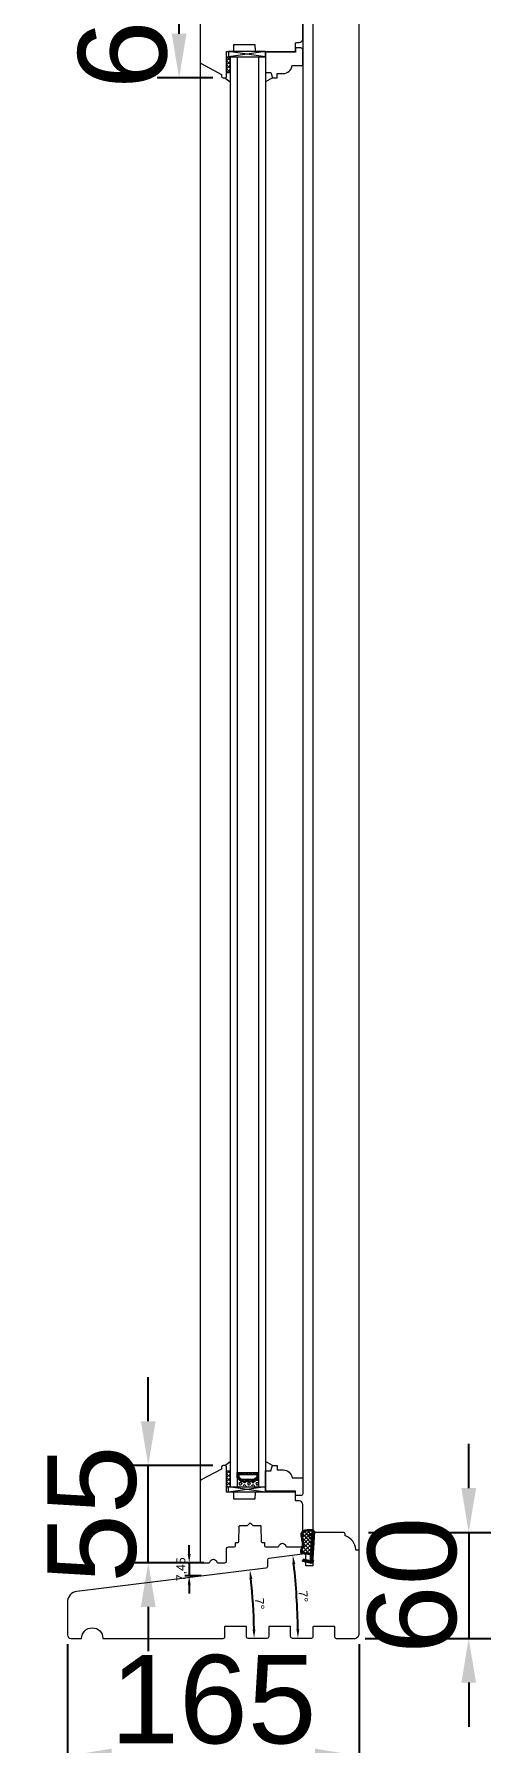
# Model space of a CAD drawing. Header units: millimetres. Extents: x 0 to 182016, y 11 to 3710.
# Drawn here: x 62101 to 62359, y 1253 to 2219 of the extents above; entities that cross this region are included whole.
import ezdxf

# ---------------------------------------------------------------- set-up
doc = ezdxf.new("R2010")
doc.units = ezdxf.units.MM
doc.layers.add('Matmenys', color=10, linetype='Continuous', lineweight=20)
doc.layers.add('Testinės profilio linijos', color=7, linetype='Continuous', lineweight=5)
doc.layers.add('Stiklo paketas', color=7, linetype='Continuous')
doc.styles.get("Standard").update_dxf_attribs({"font": 'arial.ttf'})
doc.dimstyles.new('2', dxfattribs={"dimscale": 2, "dimtxt": 2.5, "dimasz": 2.5, "dimexe": 1.25, "dimexo": 0.625, "dimtad": 1, "dimtxsty": 'Standard', "dimcen": 2.5, "dimadec": 0, "dimazin": 0, "dimtfac": 1, "dimtmove": 0, "dimatfit": 3, "dimfxl": 1, "dimarcsym": 0})
doc.dimstyles.new('Padidinti matmenys', dxfattribs={"dimscale": 10, "dimtxt": 5, "dimasz": 2.5, "dimexe": 1.25, "dimexo": 0.625, "dimtad": 1, "dimdec": 1, "dimtxsty": 'Standard', "dimcen": 2.5, "dimadec": 0, "dimazin": 0, "dimtfac": 1, "dimtdec": 1, "dimtmove": 0, "dimatfit": 3, "dimfxl": 1, "dimarcsym": 0})

# ---------------------------------------------------------------- blocks, each defined once
blk = doc.blocks.new('*D1085')
at = {"color": 0, "lineweight": -2, "transparency": 16777216}
for p, q in [((62346.35, 1397.16), (62346.35, 1422.16)), ((62289.73, 1372.16), (62358.85, 1372.16)), ((62346.35, 1372.16), (62346.35, 1312.16)), ((62287.73, 1312.16), (62358.85, 1312.16)), ((62346.35, 1287.16), (62346.35, 1262.16))]:
    blk.add_line(p, q, dxfattribs=at)
at = {"color": 0, "transparency": 16777216}
for points in [[(62342.19, 1397.16), (62350.52, 1397.16), (62346.35, 1372.16)], [(62342.19, 1287.16), (62350.52, 1287.16), (62346.35, 1312.16)]]:
    blk.add_solid(points, dxfattribs=at)
at = {"layer": 'Defpoints', "color": 0, "transparency": 16777216}
for p in [(62283.48, 1372.16), (62281.48, 1312.16), (62346.35, 1312.16)]:
    blk.add_point(p, dxfattribs=at)
at = {"color": 0, "lineweight": 5, "transparency": 16777216, "insert": (62314.57, 1342.16), "char_height": 50, "attachment_point": 5, "rotation": 90}
blk.add_mtext('60', dxfattribs=at)
blk = doc.blocks.new('*D1086')
at = {"color": 0, "lineweight": -2, "transparency": 16777216}
for p, q in [((62119.48, 1308.91), (62119.48, 1233.2)), ((62284.48, 1308.91), (62284.48, 1233.2)), ((62259.48, 1245.7), (62144.48, 1245.7))]:
    blk.add_line(p, q, dxfattribs=at)
at = {"color": 0, "transparency": 16777216}
for points in [[(62144.48, 1249.86), (62144.48, 1241.53), (62119.48, 1245.7)], [(62259.48, 1249.86), (62259.48, 1241.53), (62284.48, 1245.7)]]:
    blk.add_solid(points, dxfattribs=at)
at = {"layer": 'Defpoints', "color": 0, "transparency": 16777216}
for p in [(62119.48, 1315.16), (62284.48, 1315.16), (62119.48, 1245.7)]:
    blk.add_point(p, dxfattribs=at)
at = {"color": 0, "lineweight": 5, "transparency": 16777216, "insert": (62201.98, 1277.47), "char_height": 50, "attachment_point": 5}
blk.add_mtext('165', dxfattribs=at)
blk = doc.blocks.new('*D1087')
at = {"layer": 'Defpoints', "color": 0, "transparency": 16777216}
for p in [(62197.92, 1354.96), (62188.31, 1347.51), (62196.24, 1347.51)]:
    blk.add_point(p, dxfattribs=at)
at = {"layer": 'Matmenys', "color": 0, "lineweight": -2, "transparency": 16777216}
for p, q in [((62188.31, 1359.96), (62188.31, 1364.96)), ((62196.67, 1354.96), (62185.81, 1354.96)), ((62188.31, 1354.96), (62188.31, 1347.51)), ((62194.99, 1347.51), (62185.81, 1347.51)), ((62188.31, 1342.51), (62188.31, 1337.51))]:
    blk.add_line(p, q, dxfattribs=at)
at = {"layer": 'Matmenys', "color": 0, "transparency": 16777216}
for points in [[(62187.48, 1359.96), (62189.15, 1359.96), (62188.31, 1354.96)], [(62187.48, 1342.51), (62189.15, 1342.51), (62188.31, 1347.51)]]:
    blk.add_solid(points, dxfattribs=at)
at = {"layer": 'Matmenys', "color": 0, "lineweight": 5, "transparency": 16777216, "insert": (62184.07, 1351.24), "char_height": 5, "attachment_point": 5, "rotation": 90}
blk.add_mtext('7,45', dxfattribs=at)
blk = doc.blocks.new('*D1088')
at = {"layer": 'Defpoints', "color": 0, "transparency": 16777216}
for p in [(62196.24, 1347.51), (62231.61, 1351.85), (62224.73, 1325.19), (62221.48, 1312.36), (62232.48, 1312.36)]:
    blk.add_point(p, dxfattribs=at)
at = {"layer": 'Matmenys', "color": 0, "lineweight": -2, "transparency": 16777216}
blk.add_arc((61909.97, 1312.36), 315.03, 0.90939, 6.09061, dxfattribs=at)
at = {"layer": 'Matmenys', "color": 0, "transparency": 16777216}
for points in [[(62222.39, 1345.69), (62224.04, 1345.88), (62222.65, 1350.75)], [(62225.79, 1317.37), (62224.12, 1317.36), (62224.99, 1312.36)]]:
    blk.add_solid(points, dxfattribs=at)
at = {"layer": 'Matmenys', "color": 0, "lineweight": 5, "transparency": 16777216, "insert": (62228.15, 1331.82), "char_height": 5, "attachment_point": 5, "rotation": 273.5}
blk.add_mtext('7°', dxfattribs=at)
blk = doc.blocks.new('*D1089')
at = {"layer": 'Defpoints', "color": 0, "transparency": 16777216}
for p in [(62233.4, 1357.43), (62253.96, 1359.96), (62248.51, 1343.56), (62246.48, 1312.36), (62257.48, 1312.36)]:
    blk.add_point(p, dxfattribs=at)
at = {"layer": 'Matmenys', "color": 0, "lineweight": -2, "transparency": 16777216}
blk.add_arc((61866.32, 1312.36), 383.46, 0.7471, 6.2529, dxfattribs=at)
at = {"layer": 'Matmenys', "color": 0, "transparency": 16777216}
for points in [[(62246.67, 1354.03), (62248.33, 1354.22), (62246.92, 1359.09)], [(62250.58, 1317.37), (62248.92, 1317.36), (62249.78, 1312.36)]]:
    blk.add_solid(points, dxfattribs=at)
at = {"layer": 'Matmenys', "color": 0, "lineweight": 5, "transparency": 16777216, "insert": (62252.81, 1335.95), "char_height": 5, "attachment_point": 5, "rotation": 273.49212}
blk.add_mtext('7°', dxfattribs=at)
blk = doc.blocks.new('*D1911')
at = {"color": 0, "lineweight": -2, "transparency": 16777216}
for p, q in [((62165.14, 1434.96), (62165.14, 1459.96)), ((62201.74, 1409.96), (62152.64, 1409.96)), ((62165.14, 1354.96), (62165.14, 1409.96)), ((62189.23, 1354.96), (62152.64, 1354.96)), ((62165.14, 1329.96), (62165.14, 1304.96))]:
    blk.add_line(p, q, dxfattribs=at)
at = {"color": 0, "transparency": 16777216}
for points in [[(62160.98, 1434.96), (62169.31, 1434.96), (62165.14, 1409.96)], [(62160.98, 1329.96), (62169.31, 1329.96), (62165.14, 1354.96)]]:
    blk.add_solid(points, dxfattribs=at)
at = {"layer": 'Defpoints', "color": 0, "transparency": 16777216}
for p in [(62165.14, 1409.96), (62207.99, 1409.96), (62195.48, 1354.96)]:
    blk.add_point(p, dxfattribs=at)
at = {"color": 0, "lineweight": 5, "transparency": 16777216, "insert": (62133.47, 1382.46), "char_height": 50, "attachment_point": 5, "rotation": 90}
blk.add_mtext('55', dxfattribs=at)
blk = doc.blocks.new('*D1913')
at = {"color": 0, "lineweight": -2, "ltscale": 0.1, "transparency": 16777216}
for p, q in [((62201.73, 2259.67), (62170.11, 2259.67)), ((62182.61, 2219.67), (62182.61, 2234.67)), ((62201.74, 2194.67), (62170.11, 2194.67))]:
    blk.add_line(p, q, dxfattribs=at)
at = {"color": 0, "ltscale": 0.1, "transparency": 16777216}
for points in [[(62178.44, 2234.67), (62186.78, 2234.67), (62182.61, 2259.67)], [(62178.44, 2219.67), (62186.78, 2219.67), (62182.61, 2194.67)]]:
    blk.add_solid(points, dxfattribs=at)
at = {"layer": 'Defpoints', "color": 0, "ltscale": 0.1, "transparency": 16777216}
for p in [(62182.61, 2259.67), (62207.98, 2259.67), (62207.99, 2194.67)]:
    blk.add_point(p, dxfattribs=at)
at = {"color": 0, "ltscale": 0.1, "transparency": 16777216, "insert": (62150.83, 2227.17), "char_height": 50, "attachment_point": 5, "rotation": 90}
blk.add_mtext('65', dxfattribs=at)

msp = doc.modelspace()

# ---------------------------------------------------------------- hatches: boundary and pattern name
at = {"lineweight": 0, "ltscale": 0.5}
h = msp.add_hatch(dxfattribs=at)
h.set_pattern_fill('ANSI37', color=256, scale=0.5, style=0)
h.set_pattern_definition([(45, (62209.4847, 1310.8163), (-1.122532, 1.122532), []), (135, (62209.4847, 1310.8163), (-1.122532, -1.122532), [])])
h.paths.add_polyline_path([(62211.4846751, 2197.6690019), (62211.4846751, 2206.6690019), (62209.4846751, 2206.6690019), (62209.4846751, 2197.6690019)])
h = msp.add_hatch(dxfattribs=at)
h.set_pattern_fill('ANSI37', color=256, scale=0.5, style=0)
h.set_pattern_definition([(45, (62209.4847, 1804.9619), (-1.122532, 1.122532), []), (135, (62209.4847, 1804.9619), (-1.122532, -1.122532), [])])
h.paths.add_polyline_path([(62211.4846746, 1406.9617728), (62211.4846746, 1397.9617728), (62209.4846746, 1397.9617728), (62209.4846746, 1406.9617728)])
at = {"lineweight": 0}
h = msp.add_hatch(dxfattribs=at)
h.set_pattern_fill('JIS_WOOD', color=256, style=0)
h.set_pattern_definition([(315, (49308.0757, 20148.7329), (-0.5, -0.5), [])])
h.paths.add_polyline_path([(62225.4839656, 1400.9617728), (62217.4839656, 1400.9617728), (62215.4839656, 1402.9617728), (62215.4839656, 1405.9617728), (62227.5205482, 1405.9795063), (62227.4839656, 1402.9617728)])
h.paths.add_polyline_path([(62217.8981791, 1401.9617728), (62225.069752, 1401.9617728), (62226.4839656, 1403.3759864), (62226.4839656, 1404.9617728), (62216.4839656, 1404.9617728), (62216.4839656, 1403.3759864)], flags=16)
h = msp.add_hatch(dxfattribs=at)
h.set_pattern_fill('HEX', color=256, scale=0.25, style=0)
h.set_pattern_definition([(360, (49308.0757, 20148.7329), (-7e-16, -1.374815), [0.79375, -1.5875]), (240, (49308.0757, 20148.7329), (-1.190624716, 0.6874075), [0.79375, -1.5875]), (300, (49308.8694, 20148.7329), (-1.190624716, -0.6874075), [0.79375, -1.5875])])
h.paths.add_polyline_path([(62215.4839656, 1397.9617728), (62215.4839656, 1402.9617728), (62217.4839656, 1400.9617728), (62225.4839656, 1400.9617728), (62227.4839656, 1402.9617728), (62227.4846746, 1397.9617728)])
at = {"layer": 'Matmenys'}
h = msp.add_hatch(dxfattribs=at)
h.set_pattern_fill('ANSI37', color=252, scale=0.5, angle=-183.5893456117, style=0)
h.set_pattern_definition([(221.4106544, (-209935.516, 4937.1764), (1.0500540025, -1.190606082), []), (311.4106544, (-209935.516, 4937.1764), (1.190606082, 1.0500540025), [])])
edge = h.paths.add_edge_path()
edge.add_arc((62257.7902509, 1370.2250745), 0.1, -3.5893456117, 86.4106543883)
edge.add_line((62257.7965114, 1370.3248783), (62256.2488257, 1370.4219615))
edge.add_arc((62256.2644769, 1370.6714711), 0.25, 86.4106543883, 266.4106543883, ccw=False)
edge.add_line((62256.2801281, 1370.9209807), (62258.3268331, 1370.792595))
edge.add_arc((62258.3205726, 1370.6927912), 0.1, -3.589345619, 86.4106543883, ccw=False)
edge.add_line((62258.4203764, 1370.6865307), (62258.4960194, 1370.6817858))
edge.add_line((62258.4960194, 1370.6817858), (62258.6203338, 1372.6635867))
edge.add_spline(control_points=[(62258.6203338, 1372.6635867), (62258.6085315, 1372.7427452), (62258.5973559, 1372.8127368), (62258.575562, 1372.8964876), (62258.5661762, 1372.9200519), (62258.5534813, 1372.943935), (62258.5472321, 1372.9519946), (62258.5216432, 1372.9764824), (62258.4924062, 1372.9953753), (62258.3880865, 1373.0290786), (62258.3151542, 1373.0422005), (62258.0621712, 1373.0619027), (62257.8483371, 1373.0514044), (62257.4058586, 1373.0320762), (62257.1865298, 1373.0276009), (62256.7666389, 1373.0265247), (62256.5635527, 1373.0295567), (62255.9733454, 1373.0422671), (62255.6052953, 1373.0554435), (62254.8521139, 1373.0551818), (62254.475364, 1373.0366855), (62253.8822595, 1372.9334992), (62253.6546886, 1372.8736051), (62253.2575874, 1372.7205695), (62253.0857997, 1372.6378201), (62252.744632, 1372.4338199), (62252.5784293, 1372.3137051), (62252.2872696, 1372.04626), (62252.1636896, 1371.8985864), (62252.0039708, 1371.6174018), (62251.9564169, 1371.4821056), (62251.8968119, 1371.1808067), (62251.8861086, 1371.0172067), (62251.8998525, 1370.4326099), (62251.9946067, 1369.9686944), (62252.166349, 1369.0761982), (62252.2500436, 1368.649118), (62252.4612299, 1367.5707694), (62252.594964, 1366.9127188), (62252.71989, 1365.9196169), (62252.7503838, 1365.6160157), (62252.7747193, 1364.9939721), (62252.7671785, 1364.6780681), (62252.6822942, 1364.1288598), (62252.6209555, 1363.8927764), (62252.4484952, 1363.492125), (62252.3536467, 1363.3334925), (62252.1693784, 1363.0348337), (62252.0795209, 1362.8933765), (62251.9234378, 1362.5915936), (62251.8534676, 1362.4265409), (62251.7337364, 1362.0614191), (62251.6907339, 1361.860469), (62251.6668352, 1361.5210524), (62251.680041, 1361.3790669), (62251.7400802, 1361.1838463), (62251.7768204, 1361.1185185), (62251.8853695, 1360.9917951), (62251.9574357, 1360.9326173), (62252.2215233, 1360.7755397), (62252.4626315, 1360.69404), (62253.0130425, 1360.5774227), (62253.3212376, 1360.5408912), (62253.9174554, 1360.4876197), (62254.2050064, 1360.4683973), (62254.7354963, 1360.4250378), (62254.9837547, 1360.4029016), (62255.388557, 1360.3666873), (62255.5459604, 1360.3526009), (62255.8698928, 1360.3244788), (62256.04821, 1360.3094427), (62256.3510771, 1360.2411577), (62256.4688991, 1360.2055227), (62256.6813778, 1360.109926), (62256.7752926, 1360.056779), (62256.9204864, 1359.9381383), (62256.9755045, 1359.8825161), (62257.0645965, 1359.7587488), (62257.0974759, 1359.6951218), (62257.145644, 1359.5762577), (62257.1625253, 1359.5191807), (62257.1884692, 1359.4186003), (62257.1981868, 1359.3742047), (62257.2072227, 1359.3332084)], knot_values=[0, 0, 0, 0, 0.2245066002, 0.2245066002, 0.377043448, 0.377043448, 0.5295802957, 0.5295802957, 0.8082977366, 0.8082977366, 1.0870151774, 1.0870151774, 1.6244414062, 1.6244414062, 2.161867635, 2.161867635, 2.6992938638, 2.6992938638, 3.7741463214, 3.7741463214, 5.0334406395, 5.0334406395, 5.8656302806, 5.8656302806, 6.5060139406, 6.5060139406, 7.1463976006, 7.1463976006, 7.7996240151, 7.7996240151, 8.3563201169, 8.3563201169, 8.9130162187, 8.9130162187, 10.239934143, 10.239934143, 11.5668520673, 11.5668520673, 13.5970761059, 13.5970761059, 14.4582175179, 14.4582175179, 15.3193589298, 15.3193589298, 15.9856015553, 15.9856015553, 16.5061017172, 16.5061017172, 17.0266018791, 17.0266018791, 17.547102041, 17.547102041, 18.1672448488, 18.1672448488, 18.7176261004, 18.7176261004, 19.1465766047, 19.1465766047, 19.5755271091, 19.5755271091, 20.3898249977, 20.3898249977, 21.2041228863, 21.2041228863, 21.9655448497, 21.9655448497, 22.7269668131, 22.7269668131, 23.2229068178, 23.2229068178, 23.7188468224, 23.7188468224, 24.0184411081, 24.0184411081, 24.2549295987, 24.2549295987, 24.4119994701, 24.4119994701, 24.5501072405, 24.5501072405, 24.6882150108, 24.6882150108, 24.8099116426, 24.8099116426, 24.8099116426, 24.8099116426], degree=3, periodic=0)
edge.add_line((62257.2072227, 1359.3332084), (62257.8900548, 1370.218814))

# ---------------------------------------------------------------- linework, layer by layer
at = {"lineweight": 9}
for p, q in [((62252.4846746, 2585.1922216), (62252.4846746, 1402.9617728)), ((62211.4846746, 2206.6690019), (62211.4846746, 1397.9618579)), ((62215.4846746, 2206.6690019), (62215.4846746, 1397.9618579)), ((62227.4846746, 2206.6690019), (62227.4846746, 1397.9618579)), ((62231.4846746, 2206.6690019), (62231.4846746, 1397.9618579))]:
    msp.add_line(p, q, dxfattribs=at)
at = {"lineweight": 0}
for p, q in [((62209.4846751, 2206.6690019), (62212.4846751, 2206.6690019)), ((62231.483966, 2206.6690019), (62210.483966, 2209.6690019)), ((62231.483966, 2209.6690019), (62210.483966, 2206.6690019)), ((62208.4846751, 2194.6690019), (62211.4846751, 2192.3823368)), ((62209.4846751, 2197.6690019), (62211.4846751, 2197.6690019)), ((62235.4846751, 2194.6690019), (62231.4846751, 2192.3823368)), ((62208.4846746, 1409.9617728), (62211.4846746, 1412.2484379)), ((62235.4846746, 1409.9617728), (62231.4846746, 1412.2484379)), ((62209.4846746, 1406.9617728), (62211.4846746, 1406.9617728)), ((62209.4846746, 1397.9617728), (62212.4846746, 1397.9617728)), ((62231.4839656, 1397.9617728), (62210.4839656, 1394.9617728)), ((62231.4839656, 1394.9617728), (62210.4839656, 1397.9617728))]:
    msp.add_line(p, q, dxfattribs=at)
at = {"color": 1}
for p, q in [((62258.6203338, 1372.6635867), (62257.6646765, 1357.4286419)), ((62258.9170539, 1372.7078269), (62257.9557592, 1357.3830115)), ((62256.9142546, 1359.2686356), (62256.803825, 1357.5081843))]:
    msp.add_line(p, q, dxfattribs=at)
for p, q in [((62257.7965114, 1370.3248783), (62256.2488257, 1370.4219615)), ((62258.3268331, 1370.792595), (62256.2801281, 1370.9209807)), ((62256.9595627, 1355.3850489), (62257.8900548, 1370.218814)), ((62257.4632564, 1355.4282668), (62258.4203764, 1370.6865307)), ((62258.4203764, 1370.6865307), (62258.4960194, 1370.6817858)), ((62252.5807656, 1355.863033), (62252.8014204, 1356.8383849)), ((62256.927856, 1354.8795864), (62252.5807656, 1355.863033)), ((62256.0214269, 1356.1099197), (62252.8014204, 1356.8383849)), ((62255.9110995, 1355.6222437), (62256.0214269, 1356.1099197)), ((62256.9595627, 1355.3850489), (62255.9110995, 1355.6222437)), ((62256.9186171, 1354.7323005), (62256.927856, 1354.8795864)), ((62257.4176363, 1354.7009981), (62256.9186171, 1354.7323005)), ((62258.484101, 1355.7313394), (62257.4176363, 1354.7009981)), ((62258.5309989, 1356.47898), (62257.4632564, 1355.4282668)), ((62258.484101, 1355.7313394), (62258.5309989, 1356.47898))]:
    msp.add_line(p, q)
at = {"lineweight": 0}
for points in [[(62231.483966, 2209.6690019), (62210.483966, 2209.6690019), (62210.483966, 2206.6690019), (62231.483966, 2206.6690019)], [(62225.4839656, 1400.9617728), (62217.4839656, 1400.9617728), (62215.4839656, 1402.9617728), (62215.4839656, 1405.9617728), (62227.4839656, 1405.9617728), (62227.4839656, 1402.9617728)], [(62225.069752, 1401.9617728), (62217.8981791, 1401.9617728), (62216.4839656, 1403.3759864), (62216.4839656, 1404.9617728), (62226.4839656, 1404.9617728), (62226.4839656, 1403.3759864)], [(62231.4839656, 1394.9617728), (62210.4839656, 1394.9617728), (62210.4839656, 1397.9617728), (62231.4839656, 1397.9617728)]]:
    msp.add_lwpolyline(points, close=True, dxfattribs=at)
for points in [[(62246.4846751, 2201.6690019), (62252.4846751, 2201.6690019), (62252.4846751, 2210.6690019, 0.4142135624), (62251.4846751, 2211.6690019), (62248.4846751, 2211.6690019), (62248.4846751, 2209.1690019), (62231.4846751, 2209.1690019), (62231.4846751, 2197.6690019), (62234.4846751, 2197.6690019), (62235.4846751, 2194.6690019), (62237.9846751, 2194.6690019), (62237.9846751, 2197.1690019), (62241.5097379, 2197.1690019, 0.3851703882), (62246.4846751, 2201.6690019)], [(62246.4846746, 1402.9617728), (62252.4846746, 1402.9617728), (62252.4846746, 1393.9617728, -0.4142135624), (62251.4846746, 1392.9617728), (62248.4846746, 1392.9617728), (62248.4846746, 1395.4617728), (62231.4846746, 1395.4617728), (62231.4846746, 1406.9617728), (62234.4846746, 1406.9617728), (62235.4846746, 1409.9617728), (62237.9846746, 1409.9617728), (62237.9846746, 1407.4617728), (62241.5097374, 1407.4617728, -0.3851703882), (62246.4846746, 1402.9617728)]]:
    msp.add_lwpolyline(points, format="xyb", dxfattribs=at)
at = {"lineweight": 5}
for points in [[(62209.4147835, 1355.9530463), (62209.4760239, 1362.9704994, -0.4116598905), (62210.4759858, 1363.9617728), (62214.0145113, 1363.9617728, 0.4040361542), (62214.5142237, 1364.4443231), (62214.574564, 1366.1722427, -0.4040262258), (62214.8743813, 1366.4617728), (62215.9275029, 1366.4617728, 0.4091108014), (62216.4274267, 1366.9530466), (62216.5795295, 1375.6670086, -0.4091108014), (62216.8794838, 1375.9617728), (62220.9033038, 1375.9617728, 0.1989123674), (62221.2568572, 1376.1082194), (62222.5225426, 1377.3739049, -0.4142135624), (62222.9468067, 1377.3739049), (62224.2124921, 1376.1082194, 0.1989123674), (62224.5660455, 1375.9617728), (62228.5898655, 1375.9617728, -0.4091108014), (62228.8898198, 1375.6670086), (62229.0419225, 1366.9530466, 0.4091108014), (62229.5418464, 1366.4617728), (62230.594968, 1366.4617728, -0.4040262258), (62230.8947853, 1366.1722427), (62230.9551255, 1364.4443231, 0.4040262258), (62231.4548209, 1363.9617728), (62238.5351849, 1363.9617728, 0.3563939587), (62239.0250828, 1364.3617728, -0.8164965809), (62242.9442664, 1364.3617728, 0.3563939587), (62243.4341644, 1363.9617728), (62251.4846746, 1363.9617728, 0.4142135624), (62252.4846746, 1364.9617728), (62252.4846746, 1387.9617728, 0.4142135624), (62250.4846746, 1389.9617728), (62248.782068, 1389.9617728, -0.4116598905), (62248.4820794, 1390.2591549), (62248.4453657, 1394.4661361, 0.4116598905), (62247.9453847, 1394.9617728), (62226.0152377, 1394.9617728, 0.4116598905), (62225.5152567, 1394.4661361), (62225.4872698, 1391.2591549, -0.4116598905), (62225.1872813, 1390.9617728), (62213.782068, 1390.9617728, -0.4116598905), (62213.4820794, 1391.2591549), (62213.4540925, 1394.4661361, 0.4116598905), (62212.9541116, 1394.9617728), (62209.4846746, 1394.9617728), (62209.4846746, 1408.9617728, 0.4142135624), (62208.4846746, 1409.9617728), (62207.4934396, 1409.9617728, 0.4116598905), (62206.4934777, 1408.9704994), (62206.4846746, 1407.9617728), (62195.0152031, 1401.8633466, 0.2773245441), (62194.4846746, 1400.980399), (62194.4846746, 1355.9617728, 0.4142135624), (62195.4846746, 1354.9617728), (62199.5351849, 1354.9617728, 0.3563939587), (62200.0250828, 1355.3617728, -0.8164965809), (62203.9442664, 1355.3617728, 0.3563939587), (62204.4341644, 1354.9617728), (62208.4148216, 1354.9617728, 0.4116598905)], [(62139.4846768, 1312.1617728), (62207.4846768, 1312.1617728, 0.4142135624), (62208.4846768, 1313.1617728), (62208.4846768, 1318.6617728, -0.4142135624), (62208.9846768, 1319.1617728), (62219.9846768, 1319.1617728, -0.4142135624), (62220.4846768, 1318.6617728), (62220.4846768, 1313.3617728, 0.4142135624), (62221.4846768, 1312.3617728), (62232.4846768, 1312.3617728, 0.4142135624), (62233.4846768, 1313.3617728), (62233.4846768, 1318.6617728, -0.4142135624), (62233.9846768, 1319.1617728), (62244.9846768, 1319.1617728, -0.4142135624), (62245.4846768, 1318.6617728), (62245.4846768, 1313.3617728, 0.4142135624), (62246.4846768, 1312.3617728), (62257.4846768, 1312.3617728, 0.4142135624), (62258.4846768, 1313.3617728), (62258.4846768, 1318.6617728, -0.4142135624), (62258.9846768, 1319.1617728), (62269.9846768, 1319.1617728, -0.4142135624), (62270.4846768, 1318.6617728), (62270.4846768, 1313.1617728, 0.4142135624), (62271.4846768, 1312.1617728), (62281.4846768, 1312.1617728, 0.4142135624), (62284.4846768, 1315.1617728), (62284.484675, 1361.1617728, 0.4142135624), (62283.484675, 1362.1617728), (62282.7753484, 1362.1617728, -0.4001549105), (62282.4756973, 1362.4473074, 0.3090857966), (62276.6874141, 1370.0966181, -0.3199404334), (62276.4827842, 1370.3784413), (62276.475872, 1371.1704994, 0.4116598904), (62275.4759101, 1372.1617728), (62259.5807083, 1372.1617728, 0.4116598905), (62258.5807463, 1371.1704994), (62258.4933253, 1361.1530463, -0.2023892741), (62258.1846746, 1360.4392157), (62258.1846746, 1353.1617728), (62254.1846746, 1353.1617728), (62254.1846746, 1359.9617728), (62254.024014, 1359.9617728, 0.0305527633), (62253.9630794, 1359.9580459), (62233.4019322, 1357.4334545, 0.3763733489), (62232.5238396, 1356.4496349), (62232.4923276, 1352.8387159, -0.3763733489), (62231.614235, 1351.8548963), (62124.7534608, 1338.734043, 0.3788661087), (62119.4846768, 1332.7787661), (62119.4846768, 1314.1617728, 0.4142135624), (62121.4846768, 1312.1617728), (62127.4846768, 1312.1617728, -1)]]:
    msp.add_lwpolyline(points, format="xyb", close=True, dxfattribs=at)
for centre, radius, start, end in [((62256.2644769, 1370.6714711), 0.25, 86.4106543894, 266.4106543894), ((62257.7902509, 1370.2250745), 0.1, 356.4106543908, 86.4106543894), ((62258.3205726, 1370.6927912), 0.1, 356.4106543908, 86.4106543894)]:
    msp.add_arc(centre, radius, start, end)
at = {"color": 1}
msp.add_spline([(62258.9170539, 1372.7078269), (62258.8265571, 1373.0693272), (62257.5526986, 1373.3388681), (62252.8603257, 1372.8504788), (62251.7703194, 1371.807281), (62251.751703, 1369.6438092), (62252.0820769, 1367.9457693), (62252.4289932, 1365.7803285), (62252.2295645, 1363.7436068), (62251.7533955, 1362.915362), (62251.4731321, 1361.0608219), (62254.1853107, 1360.168376), (62255.6641863, 1360.0412085), (62256.3514542, 1359.9232371), (62256.7933395, 1359.6210314), (62256.9142546, 1359.2686356)], degree=3, dxfattribs=at)
msp.add_open_spline([(62258.6203338, 1372.6635867), (62258.6085315, 1372.7427452), (62258.5973559, 1372.8127368), (62258.575562, 1372.8964876), (62258.5661762, 1372.9200519), (62258.5534813, 1372.943935), (62258.5472321, 1372.9519946), (62258.5216432, 1372.9764824), (62258.4924062, 1372.9953753), (62258.3880865, 1373.0290786), (62258.3151542, 1373.0422005), (62258.0621712, 1373.0619027), (62257.8483371, 1373.0514044), (62257.4058586, 1373.0320762), (62257.1865298, 1373.0276009), (62256.7666389, 1373.0265247), (62256.5635527, 1373.0295567), (62255.9733454, 1373.0422671), (62255.6052953, 1373.0554435), (62254.8521139, 1373.0551818), (62254.475364, 1373.0366855), (62253.8822595, 1372.9334992), (62253.6546886, 1372.8736051), (62253.2575874, 1372.7205695), (62253.0857997, 1372.6378201), (62252.744632, 1372.4338199), (62252.5784293, 1372.3137051), (62252.2872696, 1372.04626), (62252.1636896, 1371.8985864), (62252.0039708, 1371.6174018), (62251.9564169, 1371.4821056), (62251.8968119, 1371.1808067), (62251.8861086, 1371.0172067), (62251.8998525, 1370.4326099), (62251.9946067, 1369.9686944), (62252.166349, 1369.0761982), (62252.2500436, 1368.649118), (62252.4612299, 1367.5707694), (62252.594964, 1366.9127188), (62252.71989, 1365.9196169), (62252.7503838, 1365.6160157), (62252.7747193, 1364.9939721), (62252.7671785, 1364.6780681), (62252.6822942, 1364.1288598), (62252.6209555, 1363.8927764), (62252.4484952, 1363.492125), (62252.3536467, 1363.3334925), (62252.1693784, 1363.0348337), (62252.0795209, 1362.8933765), (62251.9234378, 1362.5915936), (62251.8534676, 1362.4265409), (62251.7337364, 1362.0614191), (62251.6907339, 1361.860469), (62251.6668352, 1361.5210524), (62251.680041, 1361.3790669), (62251.7400802, 1361.1838463), (62251.7768204, 1361.1185185), (62251.8853695, 1360.9917951), (62251.9574357, 1360.9326173), (62252.2215233, 1360.7755397), (62252.4626315, 1360.69404), (62253.0130425, 1360.5774227), (62253.3212376, 1360.5408912), (62253.9174554, 1360.4876197), (62254.2050064, 1360.4683973), (62254.7354963, 1360.4250378), (62254.9837547, 1360.4029016), (62255.388557, 1360.3666873), (62255.5459604, 1360.3526009), (62255.8698928, 1360.3244788), (62256.04821, 1360.3094427), (62256.3510771, 1360.2411577), (62256.4688991, 1360.2055227), (62256.6813778, 1360.109926), (62256.7752926, 1360.056779), (62256.9204864, 1359.9381383), (62256.9755045, 1359.8825161), (62257.0645965, 1359.7587488), (62257.0974759, 1359.6951218), (62257.145644, 1359.5762577), (62257.1625253, 1359.5191807), (62257.1884692, 1359.4186003), (62257.1981868, 1359.3742047), (62257.2072227, 1359.3332084)], degree=3, knots=[0, 0, 0, 0, 0.2245066002, 0.2245066002, 0.377043448, 0.377043448, 0.5295802957, 0.5295802957, 0.8082977366, 0.8082977366, 1.0870151774, 1.0870151774, 1.6244414062, 1.6244414062, 2.161867635, 2.161867635, 2.6992938638, 2.6992938638, 3.7741463214, 3.7741463214, 5.0334406395, 5.0334406395, 5.8656302806, 5.8656302806, 6.5060139406, 6.5060139406, 7.1463976006, 7.1463976006, 7.7996240151, 7.7996240151, 8.3563201169, 8.3563201169, 8.9130162187, 8.9130162187, 10.239934143, 10.239934143, 11.5668520673, 11.5668520673, 13.5970761059, 13.5970761059, 14.4582175179, 14.4582175179, 15.3193589298, 15.3193589298, 15.9856015553, 15.9856015553, 16.5061017172, 16.5061017172, 17.0266018791, 17.0266018791, 17.547102041, 17.547102041, 18.1672448488, 18.1672448488, 18.7176261004, 18.7176261004, 19.1465766047, 19.1465766047, 19.5755271091, 19.5755271091, 20.3898249977, 20.3898249977, 21.2041228863, 21.2041228863, 21.9655448497, 21.9655448497, 22.7269668131, 22.7269668131, 23.2229068178, 23.2229068178, 23.7188468224, 23.7188468224, 24.0184411081, 24.0184411081, 24.2549295987, 24.2549295987, 24.4119994701, 24.4119994701, 24.5501072405, 24.5501072405, 24.6882150108, 24.6882150108, 24.8099116426, 24.8099116426, 24.8099116426, 24.8099116426], dxfattribs=at)
at = {"layer": 'Stiklo paketas', "lineweight": 5}
msp.add_lwpolyline([(62194.484675, 2251.3519076), (62194.484675, 2203.6503757, 0.2773245441), (62195.0152035, 2202.7674281), (62206.484675, 2196.6690019), (62206.4934781, 2195.6602754, 0.4116598905), (62207.49344, 2194.6690019), (62208.484675, 2194.6690019, 0.4142135624), (62209.484675, 2195.6690019), (62209.484675, 2209.6690019), (62212.954112, 2209.6690019, 0.4116598905), (62213.4540929, 2210.1646387), (62213.4820798, 2213.3716199, -0.4116598905), (62213.7820684, 2213.6690019), (62225.1872817, 2213.6690019, -0.4116598905), (62225.4872702, 2213.3716199), (62225.5152571, 2210.1646387, 0.4116598905), (62226.0152381, 2209.6690019), (62247.9453851, 2209.6690019, 0.4116598905), (62248.445366, 2210.1646387), (62248.4820798, 2214.3716199, -0.4116598905), (62248.7820684, 2214.6690019), (62250.484675, 2214.6690019, 0.4142135624), (62252.484675, 2216.6690019), (62252.484675, 2237.6690019, 0.4142135624)], format="xyb", dxfattribs=at)
at = {"layer": 'Testinės profilio linijos', "lineweight": 5}
for p, q in [((62258.4846747, 1361.0302358), (62258.4846747, 2628.37824)), ((62284.4846748, 1361.1611677), (62284.4846737, 2628.0601039)), ((62194.4846752, 2586.5082462), (62194.4846746, 1400.980399))]:
    msp.add_line(p, q, dxfattribs=at)

# ---------------------------------------------------------------- dimensions: what is measured, and where the dimension line sits
at = {"color": 1, "ltscale": 0.1}
dim = msp.add_linear_dim(base=(62182.6093128, 2259.6690019), p1=(62207.9890575, 2194.6690019), p2=(62207.984675, 2259.6690019), angle=90, dimstyle='Padidinti matmenys', dxfattribs=at)
dim.commit()
dim.dimension.update_dxf_attribs({"geometry": '*D1913', "text_midpoint": (62182.6093128, 2227.1690019), "dimtype": 160})
at = {"color": 1, "lineweight": 5}
for base, p1, p2, picture, middle in [((62165.1437378, 1409.9617728), (62195.4846746, 1354.9617728), (62207.9890571, 1409.9617728), '*D1911', (62165.1437378, 1382.4617728)), ((62346.3526586, 1312.1617728), (62283.4846746, 1372.1617728), (62281.4846768, 1312.1617728), '*D1085', (62346.3526586, 1342.1617728))]:
    dim = msp.add_linear_dim(base=base, p1=p1, p2=p2, angle=90, dimstyle='Padidinti matmenys', dxfattribs=at)
    dim.commit()
    dim.dimension.update_dxf_attribs({"geometry": picture, "text_midpoint": middle, "dimtype": 160})
dim = msp.add_linear_dim(base=(62119.4846768, 1245.6961139), p1=(62284.4846768, 1315.1617728), p2=(62119.4846768, 1315.1617728), dimstyle='Padidinti matmenys', dxfattribs=at)
dim.commit()
dim.dimension.update_dxf_attribs({"geometry": '*D1086', "text_midpoint": (62201.9846768, 1277.4747633)})
at = {"layer": 'Matmenys', "lineweight": 5}
dim = msp.add_linear_dim(base=(62188.3122826, 1347.5116013), p1=(62197.9198532, 1354.9617728), p2=(62196.2409359, 1347.5116013), angle=90, dimstyle='2', dxfattribs=at)
dim.commit()
dim.dimension.update_dxf_attribs({"geometry": '*D1087', "text_midpoint": (62188.3122826, 1351.2366871), "dimtype": 160})
dim = msp.add_angular_dim_2l(base=(62248.5106385, 1343.5595138), line1=((62246.4846768, 1312.3617728), (62257.4846768, 1312.3617728)), line2=((62253.9630794, 1359.9580459), (62233.4019322, 1357.4334545)), dimstyle='2', dxfattribs=at)
dim.commit()
dim.dimension.update_dxf_attribs({"geometry": '*D1089', "text_midpoint": (62249.0698365, 1335.7187565), "dimtype": 162})
dim = msp.add_angular_dim_2l(base=(62224.7328117, 1325.1874334), line1=((62221.4846768, 1312.3617728), (62232.4846768, 1312.3617728)), line2=((62231.614235, 1351.8548963), (62196.2409359, 1347.5116013)), dimstyle='2', dxfattribs=at)
dim.commit()
dim.dimension.update_dxf_attribs({"geometry": '*D1088', "text_midpoint": (62228.1494257, 1331.8225485)})

doc.saveas('drawing.dxf')
